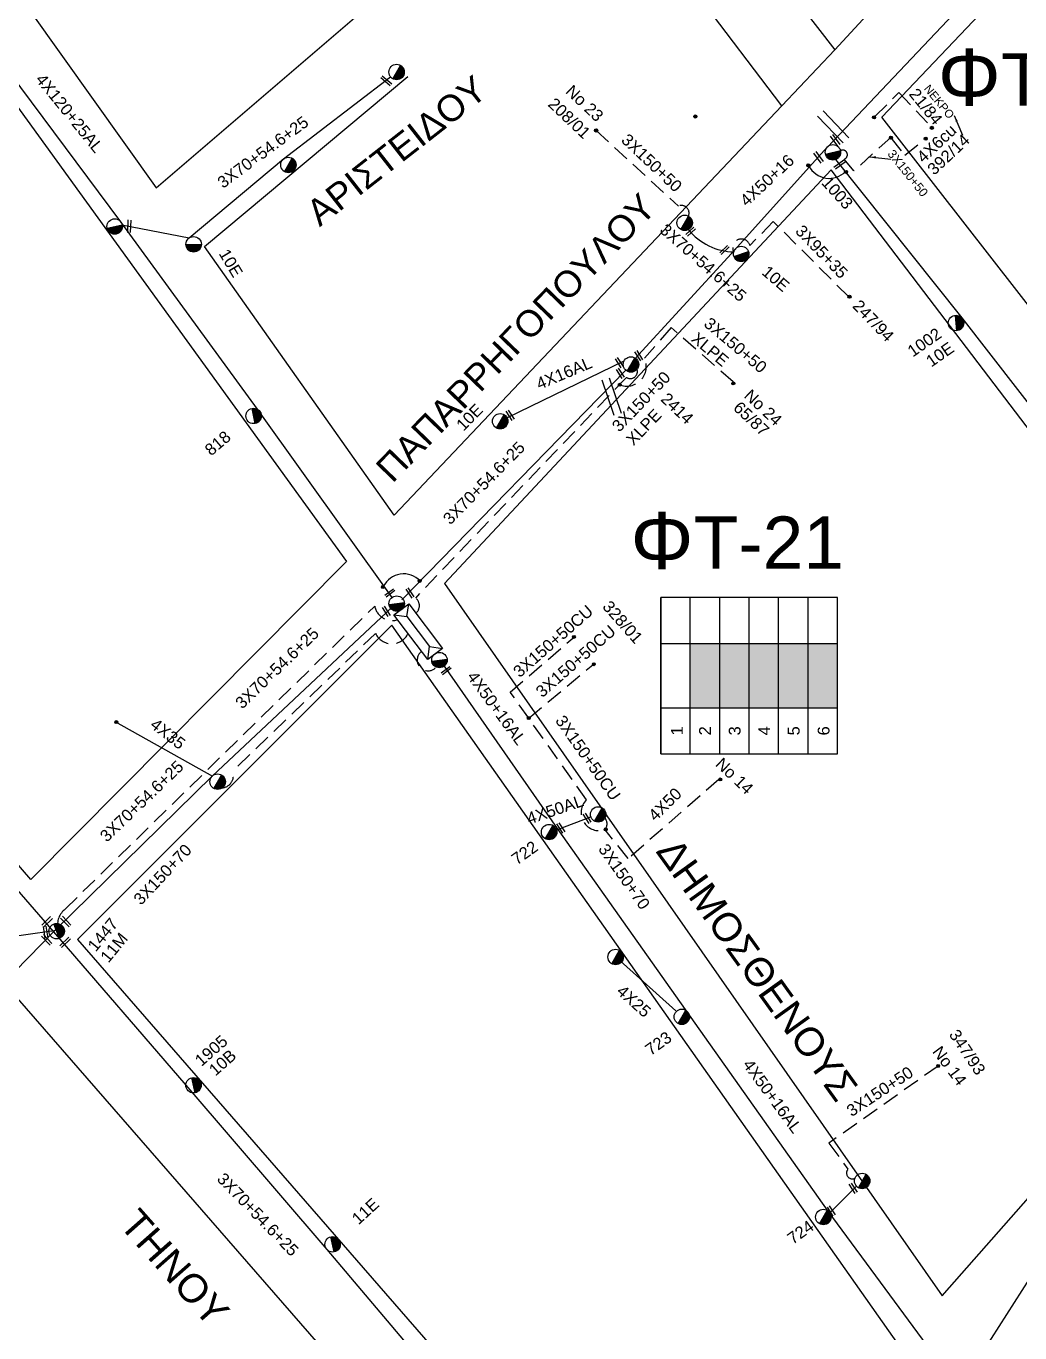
# Model space of a CAD drawing. Header units: millimetres. Extents: x 3156 to 5307, y 1191 to 2273.
# Drawn here: x 3789.3 to 3941.1, y 1951.7 to 2151.4 of the extents above; entities that cross this region are included whole.
import ezdxf
from ezdxf.enums import TextEntityAlignment as Align

# ---------------------------------------------------------------- set-up
doc = ezdxf.new("R2010")
doc.units = ezdxf.units.MM
doc.linetypes.add('DASHED', pattern=[19.05, 12.7, -6.35])
for name, color, linetype in [('Άγνωστα', 7, 'Continuous'), ('Ασφαλειοκιβώτια Χ.Τ 6 αναχωρήσεων', 7, 'Continuous'), ('Γυμνά εναέρια ΧΤ (3Φ)   4x16AL', 7, 'Continuous'), ('Γυμνά εναέρια ΧΤ και ΦΟΠ (3Φ)   4x50+16AL', 7, 'Continuous'), ('Εναέρια παροχή ΧΤ 4x25', 7, 'SYN_LINE'), ('Επιγραφές - Σχήματα', 7, 'Continuous'), ('Καλώδια ΧΤ   3x150+50AL', 7, 'DASHED'), ('Καλώδια ΧΤ   3x150+50CU', 7, 'DASHED'), ('Καλώδια ΧΤ   3x150+70AL', 7, 'DASHED'), ('Καλώδια ΧΤ   3x95+35 CU', 7, 'DASHED'), ('Καλώδια ΧΤ   4x50AL', 7, 'DASHED'), ('Μηχανική τομή', 7, 'Continuous'), ('Στύλος ΦΜ', 7, 'Continuous'), ('Στύλος ΦΜ @ 1', 7, 'Continuous'), ('Συνδέσεις', 7, 'Continuous'), ('Συνεστραμμένα ΧΤ   3x70+54.6+25 AL', 7, 'SYN_LINE'), ('Συνεστραμμένα ΧΤ   4x120+25 AL', 7, 'SYN_LINE'), ('Τομή', 7, 'Continuous'), ('Υποσταθμός εναέριος 2 στύλων', 7, 'Continuous'), ('Υποσταθμός πόλεως', 7, 'Continuous'), ('Υπόβαθρο ΔΕΗ', 7, 'Continuous'), ('Υπόγεια καλώδια Παροχών ΧΤ   4x6', 7, 'DASHED')]:
    doc.layers.add(name, color=color, linetype=linetype)
doc.styles.add('arial', font='arial.ttf')
doc.styles.get("Standard").update_dxf_attribs({"font": 'arial.ttf'})
doc.linetypes.add('SYN_LINE', pattern='A,0.5,-0.0001,["/\\/\\/\\/",Standard,S=0.1,R=0,X=0,Y=-0.05],-0.25', length=0.7501)
doc.dimstyles.new('ISO-25', dxfattribs={"dimtxt": 2.5, "dimasz": 2.5, "dimexe": 1.25, "dimexo": 0.625, "dimtad": 1, "dimtxsty": 'Standard', "dimcen": 2.5, "dimadec": 0, "dimazin": 0, "dimtfac": 1, "dimtmove": 0, "dimatfit": 3, "dimfxl": 1, "dimarcsym": 0})

# ---------------------------------------------------------------- blocks, each defined once
blk = doc.blocks.new('ΥΠΑΡΧΩΝ ΤΣΙΜΕΝΤΕΝΙΟΣ ΣΤΥΛΟΣ')
at = {"layer": 'Στύλος ΦΜ'}
blk.add_hatch(color=7, dxfattribs=at).paths.add_polyline_path([(-1.29, -2.28, 0.574793), (2.62, 0, 0.268822), (1.3, 2.27)])
at = {"layer": 'Στύλος ΦΜ', "color": 7}
blk.add_line((-1.29, -2.28), (1.3, 2.27), dxfattribs=at)
blk.add_circle((0, 0), 2.62, dxfattribs=at)
at = {"layer": 'Στύλος ΦΜ', "flags": 4}
for tag, p in [('ΑΡΙΘΜΟΣ', (-4.68, 8.05)), ('ΤΥΠΟΣ', (-4.91, 3.03))]:
    blk.add_attdef(tag, p, '', height=4, dxfattribs=at)
blk = doc.blocks.new('ΥΠΟΣΤΑΘΜΟΣ ΕΝΑΕΡΙΟΣ ΕΠΙ 2 ΣΤΥΛΩΝ')
at = {"layer": 'Υποσταθμός εναέριος 2 στύλων', "linetype": 'Continuous'}
for points in [[(-11.97, -2.11, 0.574793), (-8.45, -0.07, 0.268822), (-9.64, 1.98)], [(9.68, -2.15, 0.574793), (13.19, -0.1, 0.268822), (12.01, 1.95)]]:
    blk.add_hatch(color=256, dxfattribs=at).paths.add_polyline_path(points)
for p, q in [((-11.97, -2.11), (-9.64, 1.98)), ((9.68, -2.15), (12.01, 1.95))]:
    blk.add_line(p, q, dxfattribs=at)
for centre in [(-10.81, -0.07), (10.84, -0.1)]:
    blk.add_circle(centre, 2.36, dxfattribs=at)
at = {"layer": 'Υποσταθμός πόλεως', "linetype": 'Continuous', "ltscale": 40}
blk.add_lwpolyline([(-8.57, 2.82), (8.57, 2.82), (8.57, -2.82), (-8.57, -2.82)], close=True, dxfattribs=at)
for points in [[(-5.75, 0), (-8.57, 2.82)], [(-8.57, -2.82), (-5.75, 0)], [(-5.75, 0), (5.75, 0)], [(5.75, 0), (8.57, 2.82)], [(8.57, -2.82), (5.75, 0)]]:
    blk.add_lwpolyline(points, dxfattribs=at)
at = {"layer": 'Υποσταθμός εναέριος 2 στύλων', "ltscale": 40, "flags": 1}
for tag, p in [('ΜΕΤΑΣΧΗΜΑΤΙΣΜΟΣ', (14.09, 2.51)), ('ΙΣΧΥΣ', (14.07, -0.28)), ('ΑΡΙΘΜΟΣ', (14.19, -3))]:
    blk.add_attdef(tag, p, '', height=1.8, dxfattribs=at)
blk = doc.blocks.new('_ΣΥΝΔΕΣΗ')
at = {"layer": 'Συνδέσεις', "linetype": 'SYN_LINE', "ltscale": 40}
blk.add_hatch(color=256, dxfattribs=at).paths.add_polyline_path([(0.5, -0.01, 1), (-0.5, -0.01, 1)])
at = {"layer": 'Συνδέσεις'}
blk.add_circle((0, -0.01), 0.5, dxfattribs=at)
blk = doc.blocks.new('ΤΟΜΗ')
at = {"layer": 'Τομή', "ltscale": 40}
for p, q in [((-5.68, 0), (5.68, 0)), ((5.68, -2.33), (-5.68, -2.33))]:
    blk.add_line(p, q, dxfattribs=at)
blk = doc.blocks.new('ΜΗΧΑΝΙΚΗ ΤΟΜΗ')
at = {"layer": 'Μηχανική τομή', "ltscale": 40}
for p, q in [((-1.89, 0.78), (1.89, 0.78)), ((1.89, 0), (-1.89, 0))]:
    blk.add_line(p, q, dxfattribs=at)
blk = doc.blocks.new('ΑΣΦΑΛΕΙΟΚΙΒΩΤΙΟ ΥΠΟΣΤΑΘΜΟΥ 6 ΑΝΑΧΩΡΗΣΕΩΝ')
at = {"layer": 'Ασφαλειοκιβώτια Χ.Τ 6 αναχωρήσεων', "ltscale": 40}
for p, q in [((-23.91, 27), (23.91, 27)), ((-9.83, 27), (-9.83, -27)), ((9.83, 27), (9.83, -27)), ((-23.91, 18), (23.91, 18)), ((-23.91, 9), (23.91, 9)), ((-23.91, 0), (23.91, 0)), ((-23.91, -9), (23.91, -9)), ((-23.91, -18), (23.91, -18))]:
    blk.add_line(p, q, dxfattribs=at)
at = {"layer": 'Ασφαλειοκιβώτια Χ.Τ 6 αναχωρήσεων'}
blk.add_lwpolyline([(-23.91, -27), (23.91, -27), (23.91, 27), (-23.91, 27)], close=True, dxfattribs=at)
for s, p in [('1', (-18.23, 20.26)), ('2', (-18.23, 11.69)), ('3', (-18.23, 2.62)), ('4', (-18.23, -6.41)), ('5', (-18.23, -15.42)), ('6', (-18.23, -24.55))]:
    blk.add_text(s, height=3.6, dxfattribs=at).set_placement(p)
at = {"layer": 'Ασφαλειοκιβώτια Χ.Τ 6 αναχωρήσεων', "ltscale": 40}
for tag, height, p in [('ΟΝΟΜΑ', 5, (-0.27, 31.68)), ('ΚΕΙΜΕΝΟ 1', 2, (16.95, 22.41)), ('ΚΕΙΜΕΝΟ 2', 2, (16.95, 13.71)), ('ΚΕΙΜΕΝΟ 3', 2, (16.95, 4.31)), ('ΚΕΙΜΕΝΟ 4', 2, (16.95, -4.67)), ('ΚΕΙΜΕΝΟ 5', 2, (16.95, -13.51)), ('ΚΕΙΜΕΝΟ 6', 2, (16.95, -22.43)), ('ΣΧ', 2, (-0.21, -29.21))]:
    blk.add_attdef(tag, text='', height=height, dxfattribs=at).set_placement(p, align=Align.MIDDLE_CENTER)

msp = doc.modelspace()

# ---------------------------------------------------------------- hatches: boundary and pattern name
at = {"layer": 'Ασφαλειοκιβώτια Χ.Τ 6 αναχωρήσεων'}
for color, points in [(151, [(3895.24, 2057.03), (3890.74, 2057.03), (3890.74, 2047.2), (3895.24, 2047.2)]), (30, [(3899.74, 2057.03), (3895.24, 2057.03), (3895.24, 2047.2), (3899.74, 2047.2)]), (6, [(3904.24, 2057.03), (3899.74, 2057.03), (3899.74, 2047.2), (3904.24, 2047.2)]), (62, [(3908.74, 2057.03), (3904.24, 2057.03), (3904.24, 2047.2), (3908.74, 2047.2)]), (85, [(3913.24, 2057.03), (3908.74, 2057.03), (3908.74, 2047.2), (3913.24, 2047.2)])]:
    msp.add_hatch(color=color, dxfattribs=at).paths.add_polyline_path(points)

# ---------------------------------------------------------------- linework, layer by layer
at = {"layer": 'Άγνωστα', "color": 6, "linetype": 'DASHED', "ltscale": 0.2}
msp.add_lwpolyline([(3876.37, 2135.43), (3888.95, 2123.89, -0.681488), (3890.47, 2122.36, 0.160711)], format="xyb", dxfattribs=at)
at = {"layer": 'Άγνωστα', "color": 6}
msp.add_lwpolyline([(3911.66, 2132.9), (3897.06, 2116.65), (3882.3, 2100.56)], dxfattribs=at)
at = {"layer": 'Άγνωστα', "color": 30, "linetype": 'SYN_LINE', "ltscale": 15}
msp.add_lwpolyline([(3802.92, 2045.05), (3817.73, 2036.76)], dxfattribs=at)
at = {"layer": 'Άγνωστα', "color": 151, "linetype": 'SYN_LINE', "ltscale": 5}
msp.add_lwpolyline([(3911.95, 1969.93), (3916.13, 1974.12)], dxfattribs=at)
at = {"layer": 'Γυμνά εναέρια ΧΤ (3Φ)   4x16AL', "color": 6, "ltscale": 40}
msp.add_lwpolyline([(3880.62, 2100.17), (3862.77, 2091.52)], dxfattribs=at)
at = {"layer": 'Γυμνά εναέρια ΧΤ και ΦΟΠ (3Φ)   4x50+16AL', "color": 1}
for points in [[(3942.78, 2165.52), (3935.53, 2158.1), (3911.69, 2132.92)], [(3992.56, 2025.16), (3961.31, 1989.34), (3932.04, 1943.49)]]:
    msp.add_lwpolyline(points, dxfattribs=at)
at = {"layer": 'Γυμνά εναέρια ΧΤ και ΦΟΠ (3Φ)   4x50+16AL', "color": 6, "ltscale": 40}
msp.add_lwpolyline([(3912.92, 2131), (3932.23, 2106.8), (3954.05, 2078.73), (3974.66, 2052.08), (3986.47, 2036.47), (3993.53, 2027.13)], dxfattribs=at)
at = {"layer": 'Γυμνά εναέρια ΧΤ και ΦΟΠ (3Φ)   4x50+16AL', "color": 151, "ltscale": 40}
msp.add_lwpolyline([(3853.14, 2053.57), (3870.39, 2028.78), (3889.99, 2001.12), (3911.78, 1970.27), (3931.33, 1943.73)], dxfattribs=at)
at = {"layer": 'Εναέρια παροχή ΧΤ 4x25', "color": 151, "linetype": 'SYN_LINE', "ltscale": 10}
msp.add_line((3880.03, 2008.55), (3888.54, 2000.91), dxfattribs=at)
at = {"layer": 'Καλώδια ΧΤ   3x150+50AL', "color": 0, "linetype": 'DASHED', "ltscale": 0.2}
msp.add_lwpolyline([(3918.96, 2137.58), (3922.63, 2141.24), (3927.61, 2135.94)], dxfattribs=at)
at = {"layer": 'Καλώδια ΧΤ   3x150+50AL', "color": 1, "linetype": 'DASHED', "ltscale": 0.2}
msp.add_lwpolyline([(3921.43, 2134.44), (3915.74, 2129.27), (3914.27, 2131.06, 1.083499), (3913.69, 2132.37)], format="xyb", dxfattribs=at)
at = {"layer": 'Καλώδια ΧΤ   3x150+50AL', "color": 30, "ltscale": 0.2}
msp.add_lwpolyline([(3847.64, 2058.58, -0.635006), (3842.67, 2058.58), (3820.84, 2037.55, -0.486441), (3819.26, 2034.98, 3.123471)], format="xyb", dxfattribs=at)
at = {"layer": 'Καλώδια ΧΤ   3x150+50AL', "color": 151, "ltscale": 0.2}
msp.add_lwpolyline([(3928.62, 1992.47), (3911.93, 1980.68), (3914.84, 1976.7, 0.834405), (3915.92, 1975.33, -3.937593)], format="xyb", dxfattribs=at)
at = {"layer": 'Καλώδια ΧΤ   3x150+50CU', "color": 30, "linetype": 'SYN_LINE', "ltscale": 10}
msp.add_line((3783.05, 2011.68), (3793.58, 2013.19), dxfattribs=at)
at = {"layer": 'Καλώδια ΧΤ   3x150+50CU', "color": 6, "ltscale": 0.2}
for points in [[(3897.32, 2097.01), (3887.83, 2105.32), (3883.75, 2100.65, -0.68324), (3879.9, 2096.6)], [(3882.63, 2098.88, -0.703267), (3880.98, 2097.72), (3848.76, 2063.99, -0.515245), (3848.76, 2061.64)]]:
    msp.add_lwpolyline(points, format="xyb", dxfattribs=at)
at = {"layer": 'Καλώδια ΧΤ   3x150+50CU', "color": 151, "ltscale": 0.2}
for points in [[(3874.88, 2033.17), (3863.25, 2049.63), (3872.81, 2057.86)], [(3866.07, 2045.65), (3875.84, 2053.77)]]:
    msp.add_lwpolyline(points, dxfattribs=at)
at = {"layer": 'Καλώδια ΧΤ   3x150+50CU', "linetype": 'Continuous', "ltscale": 0.2}
for centre, radius, start, end in [((3911.99, 2131.65), 3.52, 207.0605, 315.0041), ((3846.97, 2064.28), 3.41, 43.0376, 154.5564)]:
    msp.add_arc(centre, radius, start, end, dxfattribs=at)
at = {"layer": 'Καλώδια ΧΤ   3x150+50CU', "color": 151, "ltscale": 0.2}
for centre, radius, start, end in [((3850.68, 2054.51), 1.65, 124.0138, 314.2032), ((3876.51, 2029.49), 1.52, 323.2781, 36.2243)]:
    msp.add_arc(centre, radius, start, end, dxfattribs=at)
at = {"layer": 'Καλώδια ΧΤ   3x150+70AL', "color": 62, "ltscale": 0.2}
msp.add_lwpolyline([(3794.1, 2013.48, -0.272908), (3795.24, 2016.45), (3842.54, 2062.76, 0.452029), (3846.05, 2060.68, -0.370206)], format="xyb", dxfattribs=at)
at = {"layer": 'Καλώδια ΧΤ   3x150+70AL', "color": 151, "linetype": 'DASHED', "ltscale": 0.2}
msp.add_lwpolyline([(3895.11, 2036.26), (3881.28, 2024.17), (3877.72, 2028.59, -0.79568), (3874.88, 2033.17, -1.56174)], format="xyb", dxfattribs=at)
at = {"layer": 'Καλώδια ΧΤ   3x95+35 CU', "color": 6, "linetype": 'DASHED', "ltscale": 0.2}
msp.add_lwpolyline([(3914.95, 2110.01), (3903.43, 2121.54), (3899.85, 2117.87, 1.121189), (3897.38, 2116.9, 0.583385)], format="xyb", dxfattribs=at)
at = {"layer": 'Καλώδια ΧΤ   4x50AL', "color": 151, "linetype": 'Continuous', "ltscale": 0.2}
msp.add_lwpolyline([(3870.46, 2028.64), (3875.55, 2030.57)], dxfattribs=at)
at = {"layer": 'Συνεστραμμένα ΧΤ   3x70+54.6+25 AL', "color": 85, "ltscale": 20}
msp.add_line((3846.67, 2063.73), (3880.84, 2098.78), dxfattribs=at)
at = {"layer": 'Συνεστραμμένα ΧΤ   3x70+54.6+25 AL', "color": 85, "ltscale": 11}
msp.add_lwpolyline([(3803.89, 2121.02), (3814.2, 2119.02), (3828.59, 2131.09), (3844.95, 2143.66)], dxfattribs=at)
at = {"layer": 'Συνεστραμμένα ΧΤ   3x70+54.6+25 AL', "color": 6, "linetype": 'SYN_LINE', "ltscale": 10}
msp.add_lwpolyline([(3890.44, 2120.3, 0.219595), (3897.47, 2116.88, 0.885311)], format="xyb", dxfattribs=at)
at = {"layer": 'Συνεστραμμένα ΧΤ   3x70+54.6+25 AL', "color": 62, "ltscale": 20}
msp.add_lwpolyline([(3720.8, 2098.72), (3742.95, 2072.03), (3755.26, 2057.37), (3768.77, 2041.43), (3793.44, 2012.97), (3813.67, 1989.54), (3835.21, 1964.44), (3855.57, 1940.35), (3878.02, 1915.52)], dxfattribs=at)
at = {"layer": 'Συνεστραμμένα ΧΤ   3x70+54.6+25 AL', "color": 30, "ltscale": 20}
msp.add_lwpolyline([(3633.71, 1863.49), (3650.45, 1878.44), (3667.9, 1894.42), (3699.6, 1922.33), (3724.67, 1944.68), (3748.92, 1967.22), (3771.28, 1990.26), (3793.67, 2013.2), (3817.72, 2036.76), (3845.21, 2062.6)], dxfattribs=at)
at = {"layer": 'Συνεστραμμένα ΧΤ   4x120+25 AL', "color": 85, "ltscale": 20}
msp.add_lwpolyline([(3845.19, 2064.08), (3824.61, 2092.84), (3803.76, 2121.47), (3781.61, 2151.18)], dxfattribs=at)
at = {"layer": 'Υπόβαθρο ΔΕΗ'}
for points in [[(3893.38, 2240.8), (3853.95, 2203.45), (3874.99, 2176.99), (3899.6, 2164.9), (3912.84, 2147.78), (3926.88, 2163.07)], [(3904.73, 2139.24), (3892.03, 2156), (3864.65, 2169.53), (3844.31, 2194.62), (3789.91, 2153.69), (3809.17, 2126.67), (3840.51, 2153.6)], [(3838.21, 2069.58), (3789.99, 2020.99), (3722.31, 2099.51), (3780.34, 2149.54), (3838.21, 2069.58)], [(3912.84, 2147.78), (3904.73, 2139.24), (3845.49, 2076.64), (3816.52, 2117.73), (3847.61, 2143.7)], [(3929.24, 1957.33), (3957.84, 1989.87), (3991.06, 2025.95), (3912.29, 2129.45), (3853.21, 2066.21), (3929.24, 1957.33)], [(3873.54, 1923.97), (3922.68, 1949.77), (3845.17, 2059.82), (3797.14, 2011.8), (3873.54, 1923.97)], [(3808.72, 1892.65), (3862.17, 1917.59), (3787.95, 2002.85), (3751.73, 1966.32), (3808.72, 1892.65)]]:
    msp.add_lwpolyline(points, dxfattribs=at)
msp.add_lwpolyline([(4024.44, 2070.6), (3999.08, 2035.91), (3920.02, 2137.47), (3945.92, 2164.79), (3953.54, 2164.43)], close=True, dxfattribs=at)
at = {"layer": 'Υπόγεια καλώδια Παροχών ΧΤ   4x6', "color": 1, "linetype": 'DASHED', "ltscale": 0.2}
msp.add_lwpolyline([(3921.41, 2134.34), (3923.53, 2131.67), (3926.63, 2134.13)], dxfattribs=at)

# ---------------------------------------------------------------- block references
at = {"layer": 'Ασφαλειοκιβώτια Χ.Τ 6 αναχωρήσεων', "xscale": 0.5, "yscale": 0.5, "zscale": 0.5, "rotation": 90}
msp.add_blockref('ΑΣΦΑΛΕΙΟΚΙΒΩΤΙΟ ΥΠΟΣΤΑΘΜΟΥ 6 ΑΝΑΧΩΡΗΣΕΩΝ', (3899.74, 2052.11), dxfattribs=at)
at = {"layer": 'Μηχανική τομή'}
for p, xscale, yscale, zscale, rotation in [((3844.43, 2143.19), 0.4999999999993107, 0.4999999999993107, 0.4999999999993107, 141.2040913495769), ((3912.74, 2133.82), 0.4999999999991099, 0.4999999999991099, 0.4999999999991099, 306.5171546094489), ((3910.17, 2131.22), 0.4999999999991099, 0.4999999999991099, 0.4999999999991099, 306.5171546094489), ((3913.69, 2130.1), 0.4999999999993773, 0.4999999999993773, 0.4999999999993773, 36.98769481465663), ((3805.23, 2120.81), 0.4999999999993462, 0.4999999999993462, 0.4999999999993462, 88.08836255193135), ((3890.93, 2119.85), 0.438460722996395, 0.438460722996395, 0.438460722996395, 42.90822175233556), ((3896.08, 2117.08), 0.438460722996395, 0.438460722996395, 0.438460722996395, 42.90822175233556), ((3883.01, 2101.11), 0.438460722996395, 0.438460722996395, 0.438460722996395, 122.8952585648138), ((3880.04, 2100.05), 0.438460722996395, 0.438460722996395, 0.438460722996395, 122.8952585648138), ((3880.19, 2098.42), 0.438460722996395, 0.438460722996395, 0.438460722996395, 122.8952585648138), ((3863.38, 2092.02), 0.438460722996395, 0.438460722996395, 0.438460722996395, 122.8952585648138), ((3844.94, 2064.63), 0.438460722996395, 0.438460722996395, 0.438460722996395, 36.98312203683221), ((3848.07, 2064.85), 0.438460722996395, 0.438460722996395, 0.438460722996395, 122.8952585648138), ((3844.45, 2062.03), 0.438460722996395, 0.438460722996395, 0.438460722996395, 122.8952585648138), ((3853.58, 2052.76), 0.438460722996395, 0.438460722996395, 0.438460722996395, 36.98312203683221), ((3875.13, 2030.44), 0.438460722996395, 0.438460722996395, 0.438460722996395, 122.8952585648138), ((3871.12, 2028.95), 0.438460722996395, 0.438460722996395, 0.438460722996395, 122.8952585648138), ((3792.61, 2014.36), 0.499999999999426, 0.499999999999426, 0.499999999999426, 43.85519455263782), ((3795.48, 2014.67), 0.4999999999994259, 0.4999999999994259, 0.4999999999994259, 133.8551945526378), ((3792.44, 2012.93), 0.4999999999994259, 0.4999999999994259, 0.4999999999994259, 98.33264847146617), ((3792.57, 2011.89), 0.499999999999426, 0.499999999999426, 0.499999999999426, 133.8551945526378), ((3795.39, 2011.23), 0.499999999999426, 0.499999999999426, 0.499999999999426, 43.85519455263782), ((3915.78, 1973.89), 0.438460722996395, 0.438460722996395, 0.438460722996395, 122.8952585648138), ((3912.44, 1970.41), 0.438460722996395, 0.438460722996395, 0.438460722996395, 122.8952585648138)]:
    msp.add_blockref('ΜΗΧΑΝΙΚΗ ΤΟΜΗ', p, dxfattribs=dict(at, xscale=xscale, yscale=yscale, zscale=zscale, rotation=rotation))
at = {"layer": 'Στύλος ΦΜ @ 1', "ltscale": 40, "xscale": 0.4499999999998181, "yscale": 0.4499999999998181, "zscale": 0.4499999999998181}
for p in [(3845.88, 2144.38), (3829.35, 2130.18), (3889.89, 2121.34), (3881.69, 2099.69), (3861.71, 2091.01), (3818.54, 2035.92), (3876.68, 2030.92), (3869.18, 2028.22), (3879.34, 2009.13), (3889.46, 1999.98), (3917.01, 1974.9), (3911.08, 1969.39)]:
    msp.add_blockref('ΥΠΑΡΧΩΝ ΤΣΙΜΕΝΤΕΝΙΟΣ ΣΤΥΛΟΣ', p, dxfattribs=at)
at = {"layer": 'Στύλος ΦΜ @ 1', "ltscale": 40}
ref = msp.add_blockref('ΥΠΑΡΧΩΝ ΤΣΙΜΕΝΤΕΝΙΟΣ ΣΤΥΛΟΣ', (3912.54, 2132.11), dxfattribs=dict(at, xscale=0.4499999999997901, yscale=0.4499999999997901, zscale=0.4499999999997901, rotation=312.3501136802918))
ref.add_attrib('ΤΥΠΟΣ', '1003', (3910.68, 2127.37), dxfattribs={"layer": '', "height": 1.8, "rotation": 312.3501, "flags": 4})
at = {"layer": 'Στύλος ΦΜ @ 1', "ltscale": 40, "xscale": 0.449999999999969, "yscale": 0.449999999999969, "zscale": 0.449999999999969, "rotation": 311.1566335689996}
msp.add_blockref('ΥΠΑΡΧΩΝ ΤΣΙΜΕΝΤΕΝΙΟΣ ΣΤΥΛΟΣ', (3802.81, 2120.78), dxfattribs=at)
at = {"layer": 'Στύλος ΦΜ @ 1', "ltscale": 40}
ref = msp.add_blockref('ΥΠΑΡΧΩΝ ΤΣΙΜΕΝΤΕΝΙΟΣ ΣΤΥΛΟΣ', (3814.87, 2118.05), dxfattribs=dict(at, xscale=0.4499999999997742, yscale=0.4499999999997742, zscale=0.4499999999997742, rotation=300.9831326250096))
ref.add_attrib('ΤΥΠΟΣ', '10E', (3818.65, 2116.65), dxfattribs={"layer": '', "height": 1.8, "rotation": 300.9831, "flags": 4})
ref = msp.add_blockref('ΥΠΑΡΧΩΝ ΤΣΙΜΕΝΤΕΝΙΟΣ ΣΤΥΛΟΣ', (3898.52, 2116.58), dxfattribs=dict(at, xscale=0.4499999999997492, yscale=0.4499999999997492, zscale=0.4499999999997492, rotation=319.1938423751436))
ref.add_attrib('ΤΥΠΟΣ', '10E', (3901.53, 2113.59), dxfattribs={"layer": '', "height": 1.8, "rotation": 319.1938, "flags": 4})
ref = msp.add_blockref('ΥΠΑΡΧΩΝ ΤΣΙΜΕΝΤΕΝΙΟΣ ΣΤΥΛΟΣ', (3931.35, 2106.02), dxfattribs=dict(at, xscale=0.4499999999995963, yscale=0.4499999999995963, zscale=0.4499999999995963, rotation=34.92964130989439))
ref.add_attrib('ΤΥΠΟΣ', '1002', (3924.74, 2100.74), dxfattribs={"layer": '', "height": 1.8, "rotation": 34.9296, "flags": 4})
ref.add_attrib('ΑΡΙΘΜΟΣ', '10E', (3927.57, 2099.21), dxfattribs={"layer": '', "height": 1.8, "rotation": 34.9296, "flags": 4})
ref = msp.add_blockref('ΥΠΑΡΧΩΝ ΤΣΙΜΕΝΤΕΝΙΟΣ ΣΤΥΛΟΣ', (3824.03, 2091.82), dxfattribs=dict(at, xscale=0.4499999999997589, yscale=0.4499999999997589, zscale=0.4499999999997589, rotation=40.25667114643948))
ref.add_attrib('ΤΥΠΟΣ', '818', (3817.53, 2085.62), dxfattribs={"layer": '', "height": 1.8, "rotation": 40.2567, "flags": 4})
ref = msp.add_blockref('ΥΠΑΡΧΩΝ ΤΣΙΜΕΝΤΕΝΙΟΣ ΣΤΥΛΟΣ', (3793.94, 2013.08), dxfattribs=dict(at, xscale=0.4499999999999535, yscale=0.4499999999999535, zscale=0.4499999999999535, rotation=50.49647687744039))
ref.add_attrib('ΤΥΠΟΣ', '1447', (3799.91, 2009.82), dxfattribs={"layer": '', "height": 1.8, "rotation": 50.4965, "flags": 4})
ref.add_attrib('ΑΡΙΘΜΟΣ', '11M', (3801.85, 2008.12), dxfattribs={"layer": '', "height": 1.8, "rotation": 50.4965, "flags": 4})
ref = msp.add_blockref('ΥΠΑΡΧΩΝ ΤΣΙΜΕΝΤΕΝΙΟΣ ΣΤΥΛΟΣ', (3814.85, 1989.53), dxfattribs=dict(at, xscale=0.4500000000000063, yscale=0.4500000000000063, zscale=0.4500000000000063, rotation=41.38658990363916))
ref.add_attrib('ΤΥΠΟΣ', '1905', (3816.05, 1992.3), dxfattribs={"layer": '', "height": 1.8, "rotation": 41.3866, "flags": 4})
ref.add_attrib('ΑΡΙΘΜΟΣ', '10B', (3818.2, 1990.85), dxfattribs={"layer": '', "height": 1.8, "rotation": 41.3866, "flags": 4})
ref = msp.add_blockref('ΥΠΑΡΧΩΝ ΤΣΙΜΕΝΤΕΝΙΟΣ ΣΤΥΛΟΣ', (3836.1, 1965.21), dxfattribs=dict(at, xscale=0.4499999999997339, yscale=0.4499999999997339, zscale=0.4499999999997339, rotation=42.37344210457032))
ref.add_attrib('ΤΥΠΟΣ', '11E', (3840.06, 1968.11), dxfattribs={"layer": '', "height": 1.8, "rotation": 42.3734, "flags": 4})
at = {"layer": 'Συνδέσεις'}
for p, xscale, yscale, zscale in [((3891.51, 2137.59), 0.4777242751394019, 0.4777242751394019, 0.4777242751394019), ((3918.82, 2137.45), 0.4777242751394019, 0.4777242751394019, 0.4777242751394019), ((3876.36, 2135.46), 0.4777242751394019, 0.4777242751394019, 0.4777242751394019), ((3927.66, 2135.86), 0.4777242751394019, 0.4777242751394019, 0.4777242751394019), ((3921.41, 2134.35), 0.4777242751394019, 0.4777242751394019, 0.4777242751394019), ((3926.72, 2134.19), 0.4777242751394019, 0.4777242751394019, 0.4777242751394019), ((3908.78, 2130.12), 0.4777242751394019, 0.4777242751394019, 0.4777242751394019), ((3914.55, 2129.12), 0.4777242751394019, 0.4777242751394019, 0.4777242751394019), ((3915.07, 2110.04), 0.4777242751394019, 0.4777242751394019, 0.4777242751394019), ((3897.32, 2096.79), 0.4499999999998181, 0.4499999999998181, 0.4499999999998181), ((3879.97, 2096.59), 0.4499999999998181, 0.4499999999998181, 0.4499999999998181), ((3843.78, 2065.68), 0.4499999999998181, 0.4499999999998181, 0.4499999999998181), ((3849.41, 2066.62), 0.4499999999998181, 0.4499999999998181, 0.4499999999998181), ((3872.97, 2058.05), 0.4499999999998181, 0.4499999999998181, 0.4499999999998181), ((3876.01, 2053.87), 0.4499999999998181, 0.4499999999998181, 0.4499999999998181), ((3803.06, 2045.03), 0.4499999999998181, 0.4499999999998181, 0.4499999999998181), ((3866.07, 2045.65), 0.4499999999998181, 0.4499999999998181, 0.4499999999998181), ((3895.32, 2036.28), 0.4499999999998181, 0.4499999999998181, 0.4499999999998181), ((3877.83, 2028.64), 0.4499999999998181, 0.4499999999998181, 0.4499999999998181), ((3928.62, 1992.48), 0.4499999999998181, 0.4499999999998181, 0.4499999999998181)]:
    msp.add_blockref('_ΣΥΝΔΕΣΗ', p, dxfattribs=dict(at, xscale=xscale, yscale=yscale, zscale=zscale))
at = {"layer": 'Τομή'}
for p, xscale, yscale, zscale, rotation in [((3913, 2136.39), 0.5, 0.5, 0.5, 313.8926581967808), ((3878.19, 2094.58), 0.49999999999981, 0.49999999999981, 0.49999999999981, 108.8265611211796)]:
    msp.add_blockref('ΤΟΜΗ', p, dxfattribs=dict(at, xscale=xscale, yscale=yscale, zscale=zscale, rotation=rotation))
at = {"layer": 'Υποσταθμός εναέριος 2 στύλων', "xscale": 0.499999999999959, "yscale": 0.499999999999959, "zscale": 0.499999999999959, "rotation": 307.1655507129963}
msp.add_blockref('ΥΠΟΣΤΑΘΜΟΣ ΕΝΑΕΡΙΟΣ ΕΠΙ 2 ΣΤΥΛΩΝ', (3849.19, 2058.86), dxfattribs=at)

# ---------------------------------------------------------------- texts
at = {"layer": 'Άγνωστα', "ltscale": 40, "attachment_point": 1, "style": 'arial'}
for s, insert, char_height, width, rotation in [('No 23', (3872.8, 2142.57), 1.8, 43.5158, 316.5089), ('208/01', (3870.11, 2140.62), 1.8, 43.5158, 316.5089), ('3X70+54.6+25', (3818.29, 2127.96), 1.8, 43.5158, 36.55), ('4X6cu', (3925.15, 2131.69), 1.8, 43.5158, 43.0577), ('3X150+50', (3881.3, 2135.13), 1.8, 43.5158, 316.5089), ('392/14', (3926.77, 2129.82), 1.8, 43.5158, 43.0577), ('4X50+16', (3898.15, 2125.04), 1.8, 43.5158, 43.0577), ('3X150+50', (3921.84, 2132.68), 1.335, 32.28, 308.6976), ('3X70+54.6+25', (3887.12, 2121.37), 1.8, 43.5158, 318.7229), ('3X95+35', (3907.96, 2121.21), 1.8, 43.5158, 313.846), ('247/94', (3916.71, 2109.77), 1.8, 43.5158, 313.846), ('3X150+50\\PXLPE', (3893.84, 2107.05), 1.8, 43.5158, 319.7776), ('3X150+50\\PXLPE', (3878.6, 2090.49), 1.8, 43.5158, 46.1992), ('2414', (3887.34, 2095.55), 1.8, 43.5158, 316.5089), ('No 24', (3900.07, 2096.07), 1.8, 43.5158, 316.5089), ('10E', (3854.8, 2090.66), 1.8, 43.5158, 45.4084), ('65/87', (3898.42, 2094.21), 1.8, 43.5158, 316.5089), ('3X70+54.6+25', (3852.79, 2076.34), 1.8, 43.5158, 45.4084), ('328/01', (3878.56, 2063.8), 1.8, 43.5158, 311.5418), ('3X70+54.6+25', (3821.04, 2048.23), 1.8, 43.5158, 43.9082), ('4X35', (3809.18, 2045.76), 1.8, 43.5158, 322.0801), ('3X70+54.6+25', (3800.36, 2027.88), 1.8, 43.5158, 43.9082), ('No 14', (3895.69, 2039.75), 1.8, 43.5158, 316.5089), ('4X50', (3884.15, 2031.05), 1.8, 43.5158, 44.6398), ('3X150+70', (3805.51, 2018.17), 1.8, 43.5158, 46.7454), ('722', (3863.21, 2024.57), 1.8, 43.5158, 35.6049), ('3X150+70', (3878.08, 2026.66), 1.8, 43.5158, 305.1061), ('723', (3883.64, 1995.44), 1.8, 43.5158, 35.6049), ('347/93', (3931.69, 1998.29), 1.8, 42.6158, 303.791), ('No 14', (3929.09, 1995.73), 1.8, 43.5158, 306.7315), ('3X150+50', (3914.4, 1986.15), 1.8, 43.5158, 33.6243), ('3X70+54.6+25', (3819.59, 1976.34), 1.8, 43.5158, 314.1276), ('724', (3905.36, 1966.59), 1.8, 43.5158, 35.6049)]:
    msp.add_mtext(s, dxfattribs=dict(at, insert=insert, char_height=char_height, width=width, rotation=rotation))
at = {"layer": 'Γυμνά εναέρια ΧΤ (3Φ)   4x16AL', "ltscale": 40, "insert": (3866.99, 2097.46), "char_height": 1.8, "width": 43.5158, "attachment_point": 1, "rotation": 22.794, "style": 'arial'}
msp.add_mtext('4X16AL', dxfattribs=at)
at = {"layer": 'Γυμνά εναέρια ΧΤ και ΦΟΠ (3Φ)   4x50+16AL', "ltscale": 40, "attachment_point": 1, "style": 'arial'}
for s, insert, char_height, width, rotation in [('APIΣTEIΔOY', (3831.66, 2123.79), 4, 43.5158, 38.0817), ('21/84', (3925.44, 2142.12), 1.8, 43.5158, 309.3207), ('ΝΕΚΡΟ', (3927.33, 2142.6), 1.246, 30.1143, 309.3207), ('ΠΑΠΑΡΡHΓΟΠΟΥΛΟΥ', (3842.37, 2084.2), 4, 43.5158, 45.9652), ('4X50+16AL', (3858, 2053.04), 1.8, 43.5158, 306.2503), ('4X25', (3880.56, 2005.02), 1.8, 43.5158, 318.0122), ('4X50+16AL', (3900.12, 1993.73), 1.8, 43.5158, 306.2503)]:
    msp.add_mtext(s, dxfattribs=dict(at, insert=insert, char_height=char_height, width=width, rotation=rotation))
at = {"layer": 'Καλώδια ΧΤ   3x150+50CU', "ltscale": 0.2, "char_height": 1.8, "width": 43.5158, "attachment_point": 1, "style": 'arial'}
for insert, rotation in [((3863.49, 2053.09), 41.1954), ((3866.94, 2050.03), 41.1954), ((3871.51, 2046.29), 305.1061)]:
    msp.add_mtext('3X150+50CU', dxfattribs=dict(at, insert=insert, rotation=rotation))
at = {"layer": 'Καλώδια ΧΤ   4x50AL', "ltscale": 0.2, "insert": (3865.56, 2031.08), "char_height": 1.8, "width": 43.5158, "attachment_point": 1, "rotation": 18.8009, "style": 'arial'}
msp.add_mtext('4X50AL', dxfattribs=at)
at = {"layer": 'Συνεστραμμένα ΧΤ   4x120+25 AL', "ltscale": 20, "insert": (3792.01, 2144.34), "char_height": 1.8, "width": 43.5158, "attachment_point": 1, "rotation": 309.0399, "style": 'arial'}
msp.add_mtext('4X120+25AL', dxfattribs=at)
at = {"layer": 'Υπόβαθρο ΔΕΗ', "attachment_point": 1, "style": 'arial'}
for s, insert, char_height, width, rotation in [('{\\H1.083x;Φ}T-103', (3928.55, 2147.93), 8, 93.9524, 359.9589), ('{\\H1.083x;ΔHMOΣΘEΝΟΥΣ}', (3888.89, 2027.79), 4, 60.9027, 305.7035), ('{\\H1.083x;THNOΥ}', (3806.59, 1971.02), 4, 35.7931, 311.4551)]:
    msp.add_mtext(s, dxfattribs=dict(at, insert=insert, char_height=char_height, width=width, rotation=rotation))
at = {"layer": 'Υπόβαθρο ΔΕΗ', "insert": (3881.6, 2077.12), "char_height": 8, "width": 92.0926, "attachment_point": 1, "style": 'arial'}
msp.add_mtext('{\\H1.083x;Φ}T-21', dxfattribs=at)

# ---------------------------------------------------------------- leaders
at = {"layer": 'Επιγραφές - Σχήματα', "ltscale": 40}
for points in [[(3931.08, 2137.75), (3932.35, 2134.75)], [(3918.12, 2131.44), (3921.4, 2131.05)]]:
    msp.add_leader(points, dimstyle='ISO-25', override={"dimasz": 1, "dimtad": 0}, dxfattribs=at)

doc.saveas('drawing.dxf')
